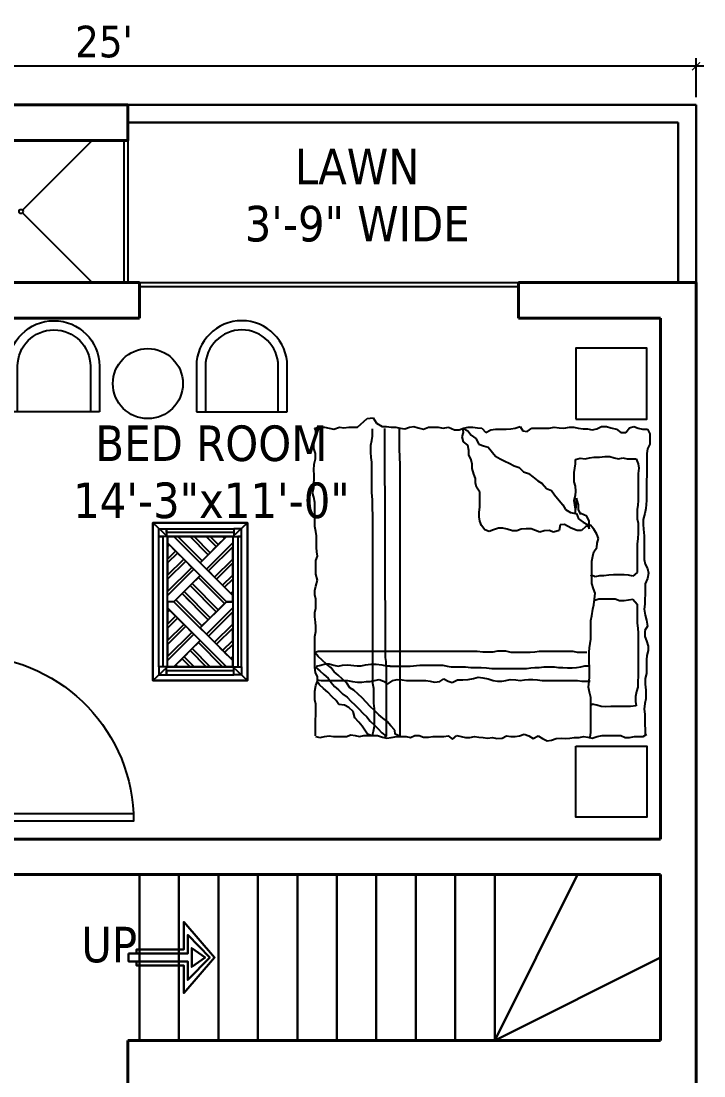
# Model space of a CAD drawing. Header units: inches. Extents: x -33 to 2609, y 38 to 945.
# Drawn here: x 1760.7 to 1933.7, y 508.6 to 775.8 of the extents above; entities that cross this region are included whole.
import ezdxf
from ezdxf.enums import TextEntityAlignment as Align

# ---------------------------------------------------------------- set-up
doc = ezdxf.new("R2010")
doc.units = ezdxf.units.IN
doc.header["$MEASUREMENT"] = 0
doc.header["$PDMODE"] = 35
for name, color, linetype in [('D WIND', 12, 'Continuous'), ('FIXTU', 135, 'Continuous'), ('FURN', 11, 'Continuous'), ('TEXT', 6, 'Continuous')]:
    doc.layers.add(name, color=color, linetype=linetype)
doc.layers.add('WALL 1', color=5, linetype='Continuous', lineweight=40)
doc.layers.add('WALL 2', color=200, linetype='Continuous', lineweight=30)
doc.styles.get("Standard").update_dxf_attribs({"font": 'TAHOMA.TTF'})
doc.dimstyles.new('STANDARD$0', dxfattribs={"dimtxt": 8, "dimasz": 2, "dimexe": 2, "dimexo": 2, "dimgap": 2, "dimtad": 1, "dimdec": 3, "dimzin": 0, "dimdsep": 46, "dimlunit": 4, "dimtxsty": 'Standard', "dimblk1": 'ARCHTICK', "dimblk2": 'ARCHTICK', "dimsah": 1, "dimcen": 36, "dimdle": 2, "dimclrd": 256, "dimclre": 256, "dimclrt": 256, "dimaunit": 1, "dimadec": 3, "dimazin": 0, "dimtfac": 1, "dimtdec": 3, "dimtofl": 0, "dimtmove": 0, "dimatfit": 0, "dimfxl": 0, "dimfrac": 1, "dimtolj": 1, "dimtzin": 0, "dimlwd": -1, "dimlwe": -1, "dimarcsym": 0})

# ---------------------------------------------------------------- blocks, each defined once
blk = doc.blocks.new('D-42')
at = {"layer": 'D WIND'}
blk.add_lwpolyline([(0, 0), (2, 0), (2, 42), (0, 42)], close=True, dxfattribs=at)
blk.add_arc((0, 0), 42, 0, 87.2706, dxfattribs=at)
blk = doc.blocks.new('ARROW')
blk.add_lwpolyline([(1, -19.79), (2, -19.79), (2, -7.79), (9, -7.79), (0, 0), (-9, -7.79), (-2, -7.79), (-2, -19.79), (-1, -19.79)])
for points in [[(-1, -21.77), (1, -21.77), (1, -6.79), (5.7, -6.79), (0, -1.2), (-5.7, -6.79), (-1, -6.79)], [(0, -5.79), (2.39, -5.79), (0, -2.4), (-2.39, -5.79)]]:
    blk.add_lwpolyline(points, close=True)
blk = doc.blocks.new('QBED')
at = {"layer": 'FURN'}
for p, q in [((20.45, 83.99), (20.17, 82.74)), ((20.59, 83.99), (24.46, 83.99)), ((24.46, 83.99), (25.99, 83.85)), ((25.99, 83.85), (28.62, 83.85)), ((28.62, 83.85), (29.73, 84.13)), ((29.73, 84.13), (31.94, 84.13)), ((31.94, 84.13), (33.33, 83.85)), ((32.6, 81.93), (33.54, 82.95)), ((33.33, 83.85), (34.43, 83.44)), ((33.54, 82.95), (34.25, 83.48)), ((34.43, 83.44), (35.54, 83.44)), ((34.76, 83.55), (34.63, 82.48)), ((35.54, 83.44), (36.65, 83.99)), ((37.09, 82.9), (36.11, 81.88)), ((36.65, 83.99), (37.9, 84.13)), ((38.03, 83.97), (37.09, 82.9)), ((37.9, 84.13), (45.79, 84.13)), ((38.23, 83.68), (38.49, 82.62)), ((39.76, 82.28), (40.74, 83.3)), ((40.74, 83.3), (41.67, 84.06)), ((41.96, 83.28), (41.83, 83.82)), ((41.96, 43.03), (41.96, 83.28)), ((45.79, 84.13), (47.03, 83.85)), ((47.03, 83.85), (48.28, 83.85)), ((48.28, 83.85), (49.39, 83.99)), ((49.39, 83.99), (50.77, 84.13)), ((50.77, 84.13), (51.88, 84.13)), ((51.88, 84.13), (52.99, 83.85)), ((52.99, 83.85), (55.2, 83.85)), ((55.2, 83.85), (56.31, 84.13)), ((56.31, 84.13), (57.42, 84.13)), ((57.42, 84.13), (58.53, 83.85)), ((58.53, 83.85), (60.05, 83.44)), ((60.05, 83.44), (61.57, 83.85)), ((61.57, 83.85), (65.03, 83.85)), ((65.03, 83.85), (66.14, 83.44)), ((66.14, 83.44), (67.25, 83.58)), ((67.25, 83.58), (68.36, 83.71)), ((68.36, 83.71), (71.26, 83.71)), ((71.26, 83.71), (72.37, 83.85)), ((72.37, 83.85), (73.62, 84.13)), ((73.62, 84.13), (79.71, 84.13)), ((79.71, 84.13), (81.1, 84.41)), ((81.1, 84.41), (82.2, 84.68)), ((82.2, 84.68), (83.45, 84.41)), ((83.45, 84.41), (84.56, 84.41)), ((84.56, 84.41), (85.66, 84.27)), ((85.66, 84.27), (86.77, 84.27)), ((86.77, 84.27), (87.88, 84.41)), ((87.88, 84.41), (89.4, 84.27)), ((89.4, 84.27), (90.79, 83.99)), ((90.79, 83.99), (92.17, 83.99)), ((92.17, 83.99), (93.42, 84.41)), ((93.42, 84.41), (94.53, 84.41)), ((94.53, 84.41), (96.74, 83.85)), ((96.74, 83.85), (97.99, 83.85)), ((97.99, 83.85), (98.54, 84.13)), ((98.54, 84.13), (98.82, 82.74)), ((20.17, 82.74), (20.45, 81.64)), ((20.45, 81.64), (20.59, 80.53)), ((20.59, 80.53), (20.45, 79.42)), ((30.51, 79.75), (31.67, 80.82)), ((31.67, 80.82), (32.6, 81.93)), ((35.18, 80.77), (34.16, 79.97)), ((34.63, 82.48), (34.63, 75.82)), ((36.11, 81.88), (35.18, 80.77)), ((37.89, 80.11), (38.74, 81.17)), ((38.49, 82.62), (38.89, 81.55)), ((38.89, 80.48), (38.49, 79.28)), ((38.74, 81.17), (39.76, 82.28)), ((38.89, 81.55), (38.89, 80.48)), ((98.54, 80.53), (98.26, 79.28)), ((98.82, 81.64), (98.54, 80.53)), ((98.82, 82.74), (98.82, 81.64)), ((20.45, 79.42), (20.45, 76.1)), ((28.38, 76.6), (28.51, 78.02)), ((28.51, 78.02), (29.54, 78.68)), ((29.54, 78.68), (30.51, 79.75)), ((32.25, 78.11), (31.18, 77.04)), ((33.14, 79.13), (32.25, 78.11)), ((34.16, 79.97), (33.14, 79.13)), ((35, 77.13), (35.98, 78.19)), ((35.98, 78.19), (36.83, 79.22)), ((36.83, 79.22), (37.89, 80.11)), ((38.49, 79.28), (38.23, 78.22)), ((38.23, 78.22), (38.49, 77.15)), ((98.26, 79.28), (98.82, 77.9)), ((98.82, 77.9), (98.68, 76.79)), ((20.45, 76.1), (20.86, 74.99)), ((20.86, 74.99), (20.73, 73.89)), ((26.74, 74.42), (27.76, 75.53)), ((27.76, 75.53), (28.38, 76.6)), ((29.4, 75.04), (28.47, 73.97)), ((30.43, 75.97), (29.4, 75.04)), ((31.18, 77.04), (30.43, 75.97)), ((32.16, 74.24), (32.78, 75.26)), ((32.78, 75.26), (33.94, 76.06)), ((33.94, 76.06), (35, 77.13)), ((34.63, 75.82), (34.36, 74.62)), ((38.63, 75.82), (38.36, 73.42)), ((38.49, 77.15), (38.63, 75.82)), ((98.68, 76.79), (98.82, 75.55)), ((98.82, 75.55), (98.82, 73.33)), ((20.73, 73.89), (20.45, 72.78)), ((20.45, 72.78), (20.73, 71.67)), ((22.07, 71.49), (23.09, 72.15)), ((23.09, 72.15), (24.11, 73)), ((24.11, 73), (25.18, 73.97)), ((25.18, 73.97), (26.74, 74.42)), ((27.49, 72.95), (26.38, 71.93)), ((28.47, 73.97), (27.49, 72.95)), ((30.25, 72.11), (31.18, 73.17)), ((31.18, 73.17), (32.16, 74.24)), ((34.36, 74.62), (34.23, 73.29)), ((34.23, 73.29), (34.23, 72.22)), ((34.23, 72.22), (34.36, 71.15)), ((38.36, 73.42), (38.36, 72.35)), ((38.36, 72.35), (38.63, 71.29)), ((98.82, 73.33), (101.03, 70.84)), ((20.65, 69.71), (21, 70.78)), ((20.73, 71.67), (20.73, 68.21)), ((20.76, 69.55), (21.83, 69.29)), ((21, 70.78), (22.07, 71.49)), ((24.34, 70.11), (23.36, 69.09)), ((25.4, 70.91), (24.34, 70.11)), ((26.38, 71.93), (25.4, 70.91)), ((27, 69), (28.07, 70.11)), ((28.07, 70.11), (29.14, 71.09)), ((29.14, 71.09), (30.25, 72.11)), ((34.36, 71.15), (34.36, 70.09)), ((34.36, 70.09), (34.63, 69.02)), ((38.63, 71.29), (38.76, 69.95)), ((38.76, 69.95), (38.76, 68.62)), ((76.63, 69.42), (78.23, 69.55)), ((78.23, 69.55), (80.36, 69.55)), ((80.36, 69.55), (82.23, 69.69)), ((82.23, 69.69), (89.96, 69.69)), ((89.96, 69.69), (91.16, 69.82)), ((91.16, 69.82), (92.49, 69.95)), ((92.49, 69.95), (94.23, 69.95)), ((94.23, 69.95), (95.43, 69.69)), ((95.43, 69.69), (96.49, 69.55)), ((96.49, 69.55), (98.36, 69.55)), ((101.03, 70.84), (101.17, 69.32)), ((20.31, 66.97), (20.03, 65.86)), ((20.73, 68.21), (20.31, 66.97)), ((21.36, 67.13), (20.51, 66.07)), ((22.38, 68.07), (21.36, 67.13)), ((21.83, 69.29), (23.03, 69.02)), ((23.36, 69.09), (22.38, 68.07)), ((23.03, 69.02), (27.56, 69.02)), ((24.2, 65.84), (25.05, 66.87)), ((25.05, 66.87), (25.94, 67.93)), ((25.94, 67.93), (27, 69)), ((27.56, 69.02), (28.89, 69.15)), ((28.89, 69.15), (32.63, 69.15)), ((32.63, 69.15), (33.83, 69.42)), ((33.83, 69.42), (76.63, 69.42)), ((34.89, 67.82), (34.49, 66.75)), ((34.63, 69.02), (34.89, 67.82)), ((38.63, 67.15), (38.36, 66.09)), ((38.76, 68.62), (38.63, 67.15)), ((99.79, 68.49), (98.96, 67.1)), ((98.96, 67.1), (98.96, 66)), ((101.17, 69.32), (99.79, 68.49)), ((20.03, 65.86), (20.17, 64.75)), ((20.17, 64.75), (20.45, 63.37)), ((20.47, 65.93), (20.51, 66.38)), ((20.51, 66.07), (20.47, 65.93)), ((20.63, 65.96), (37.43, 65.96)), ((22.03, 63.89), (23.14, 64.91)), ((23.14, 64.91), (24.2, 65.84)), ((34.49, 66.75), (33.69, 65.69)), ((33.69, 65.69), (34.63, 64.36)), ((34.63, 64.36), (34.89, 63.29)), ((37.43, 65.96), (39.43, 66.09)), ((38.23, 65.16), (38.23, 59.96)), ((38.36, 66.09), (38.36, 65.02)), ((39.43, 66.09), (40.49, 66.22)), ((40.49, 66.22), (98.49, 66.35)), ((98.96, 66), (98.82, 64.75)), ((98.82, 64.75), (98.82, 63.64)), ((89.16, 62.62), (20.36, 62.62)), ((20.45, 63.37), (20.45, 61.01)), ((20.51, 62.6), (21, 63.8)), ((21, 63.8), (22.03, 63.89)), ((34.76, 61.96), (34.63, 60.89)), ((34.89, 63.29), (34.76, 61.96)), ((93.29, 62.76), (89.16, 62.62)), ((98.49, 62.76), (93.29, 62.76)), ((98.54, 62.54), (98.4, 61.29)), ((98.82, 63.64), (98.54, 62.54)), ((20.45, 61.01), (20.17, 59.91)), ((20.17, 59.91), (20.73, 58.8)), ((20.73, 58.8), (20.73, 57.69)), ((34.63, 60.89), (34.63, 55.96)), ((38.23, 59.96), (38.49, 57.56)), ((98.4, 61.29), (98.82, 60.18)), ((98.96, 59.08), (98.68, 57.97)), ((98.82, 60.18), (98.96, 59.08)), ((20.73, 57.69), (20.31, 56.59)), ((20.31, 56.59), (20.31, 55.34)), ((38.49, 57.56), (38.49, 51.69)), ((98.68, 57.97), (98.26, 56.59)), ((98.26, 56.59), (98.82, 55.34)), ((20.31, 55.34), (20.45, 54.23)), ((20.45, 54.23), (20.45, 51.46)), ((34.49, 54.89), (34.23, 53.83)), ((34.23, 53.83), (34.36, 52.49)), ((34.63, 55.96), (34.49, 54.89)), ((98.82, 55.34), (98.82, 52.85)), ((20.45, 51.46), (20.59, 50.36)), ((34.36, 52.49), (35.03, 51.43)), ((35.03, 51.43), (34.49, 50.36)), ((38.49, 51.69), (38.23, 50.63)), ((98.82, 52.85), (98.54, 51.6)), ((98.54, 51.6), (98.82, 50.22)), ((20.59, 50.36), (19.76, 49.25)), ((19.76, 49.25), (20.73, 48.14)), ((20.73, 48.14), (20.45, 47.04)), ((34.49, 50.36), (34.09, 49.29)), ((34.09, 49.29), (34.76, 47.96)), ((38.23, 50.63), (38.09, 49.56)), ((38.09, 49.56), (38.09, 45.96)), ((98.82, 50.22), (98.13, 48.7)), ((98.13, 48.7), (98.13, 47.59)), ((20.45, 47.04), (20.17, 45.93)), ((20.17, 45.93), (20.17, 44.82)), ((34.76, 47.96), (34.76, 46.63)), ((34.76, 46.63), (34.89, 45.3)), ((38.09, 45.96), (37.96, 44.63)), ((94.25, 45.37), (95.08, 46.48)), ((95.08, 46.48), (96.33, 46.76)), ((96.33, 46.76), (97.43, 46.48)), ((97.43, 46.48), (98.54, 46.62)), ((98.54, 46.62), (97.85, 45.37)), ((98.13, 47.59), (98.54, 46.48)), ((98.54, 46.48), (98.82, 45.24)), ((20.17, 44.82), (20.45, 43.71)), ((20.45, 43.71), (20.31, 42.61)), ((34.89, 45.3), (35.16, 43.96)), ((35.16, 43.96), (35.43, 42.76)), ((35.43, 42.76), (35.29, 41.56)), ((37.96, 44.63), (37.96, 41.96)), ((41.83, 41.56), (41.96, 43.03)), ((82.34, 42.33), (83.59, 43.16)), ((83.59, 43.16), (84.7, 43.44)), ((84.7, 43.44), (85.8, 43.44)), ((85.8, 43.44), (86.91, 43.85)), ((86.91, 43.85), (88.3, 44.27)), ((88.3, 44.27), (89.4, 44.27)), ((89.4, 44.27), (90.51, 44.54)), ((90.51, 44.54), (91.76, 45.1)), ((91.76, 45.1), (92.86, 45.1)), ((92.86, 45.1), (94.25, 45.37)), ((95.91, 43.3), (94.53, 42.61)), ((96.74, 44.54), (95.91, 43.3)), ((97.85, 45.37), (96.74, 44.54)), ((98.68, 42.88), (98.54, 41.78)), ((98.82, 44.13), (98.68, 42.88)), ((98.82, 45.24), (98.82, 44.13)), ((20.17, 41.5), (20.03, 40.39)), ((20.03, 40.39), (20.17, 39.15)), ((20.31, 42.61), (20.17, 41.5)), ((35.03, 40.23), (34.63, 38.9)), ((35.29, 41.56), (35.03, 40.23)), ((37.83, 40.63), (37.69, 39.3)), ((37.96, 41.96), (37.83, 40.63)), ((41.83, 39.03), (41.83, 41.56)), ((72.37, 39.98), (72.79, 41.08)), ((72.79, 41.08), (73.9, 41.91)), ((73.9, 41.91), (75, 42.33)), ((75, 42.33), (76.11, 42.47)), ((76.11, 42.47), (77.22, 42.47)), ((77.22, 42.47), (78.6, 42.33)), ((78.6, 42.33), (82.34, 42.33)), ((93.7, 40.25), (91.48, 38.32)), ((94.11, 41.36), (93.7, 40.25)), ((94.53, 42.61), (94.11, 41.36)), ((98.54, 41.78), (97.43, 40.81)), ((97.43, 40.81), (98.13, 39.56)), ((20.17, 39.15), (19.9, 38.04)), ((19.9, 38.04), (20.03, 36.65)), ((34.63, 38.9), (34.49, 37.83)), ((34.49, 37.83), (34.49, 36.77)), ((37.69, 39.3), (37.69, 30.5)), ((42.09, 37.83), (41.83, 39.03)), ((42.09, 35.7), (42.09, 37.83)), ((72.79, 38.87), (72.37, 39.98)), ((73.2, 37.62), (72.79, 38.87)), ((73.2, 36.52), (73.2, 37.62)), ((91.48, 38.32), (90.79, 37.21)), ((98.13, 39.56), (98.26, 38.32)), ((98.26, 38.32), (98.26, 35.69)), ((20.03, 36.65), (20.59, 35.55)), ((20.59, 35.55), (20.45, 34.44)), ((34.49, 36.77), (34.63, 35.7)), ((34.63, 35.7), (34.89, 34.63)), ((41.69, 34.37), (42.09, 35.7)), ((72.51, 34.02), (72.93, 35.41)), ((72.93, 35.41), (73.2, 36.52)), ((89.68, 34.86), (88.99, 33.61)), ((90.23, 35.96), (89.68, 34.86)), ((90.79, 37.21), (90.23, 35.96)), ((98.26, 35.69), (98.4, 34.44)), ((20.45, 34.44), (20.45, 33.33)), ((20.45, 33.33), (20.59, 32.23)), ((20.59, 32.23), (21, 31.12)), ((34.76, 33.17), (34.63, 32.1)), ((34.63, 32.1), (34.76, 31.03)), ((34.89, 34.63), (34.76, 33.17)), ((41.69, 29.57), (41.69, 34.37)), ((72.51, 32.92), (72.51, 34.02)), ((72.93, 31.81), (72.51, 32.92)), ((88.57, 32.36), (87.46, 31.26)), ((88.99, 33.61), (88.57, 32.36)), ((98.96, 32.09), (97.85, 31.39)), ((98.4, 34.44), (98.54, 33.33)), ((98.54, 33.33), (98.96, 32.09)), ((20.59, 29.87), (19.9, 28.77)), ((21, 31.12), (20.59, 29.87)), ((34.76, 31.03), (34.89, 29.97)), ((34.89, 29.97), (34.89, 28.9)), ((37.69, 30.5), (37.83, 29.44)), ((37.83, 29.44), (37.96, 28.37)), ((41.83, 28.37), (41.69, 29.57)), ((73.06, 30.56), (72.93, 31.81)), ((73.06, 29.32), (73.06, 30.56)), ((87.05, 30.01), (86.22, 28.9)), ((87.46, 31.26), (87.05, 30.01)), ((97.85, 31.39), (97.71, 30.29)), ((97.71, 30.29), (98.54, 29.18)), ((19.9, 28.77), (20.59, 27.52)), ((20.59, 27.52), (19.9, 26.41)), ((34.76, 27.7), (34.63, 26.5)), ((34.89, 28.9), (34.76, 27.7)), ((37.96, 28.37), (37.96, 27.3)), ((37.96, 27.3), (38.09, 26.1)), ((41.96, 27.3), (41.83, 28.37)), ((41.96, 18.64), (41.96, 27.3)), ((72.23, 27.1), (72.65, 28.21)), ((72.51, 26), (72.23, 27.1)), ((72.65, 28.21), (73.06, 29.32)), ((85.25, 27.66), (84.56, 26.55)), ((86.22, 28.9), (85.25, 27.66)), ((98.54, 29.18), (98.54, 24.75)), ((19.9, 26.41), (19.34, 25.3)), ((19.34, 25.3), (19.48, 24.2)), ((19.48, 24.2), (19.9, 22.95)), ((34.63, 26.5), (34.63, 17.57)), ((38.09, 26.1), (38.09, 23.44)), ((72.23, 23.64), (72.65, 24.75)), ((72.65, 24.75), (72.51, 26)), ((82.76, 24.2), (81.65, 23.37)), ((83.31, 25.44), (82.76, 24.2)), ((84.56, 26.55), (83.31, 25.44)), ((98.54, 24.75), (98.82, 23.51)), ((19.9, 22.95), (20.03, 21.71)), ((20.03, 21.71), (19.9, 20.6)), ((38.09, 23.44), (37.96, 22.37)), ((37.96, 22.37), (37.96, 21.31)), ((72.65, 22.26), (72.23, 23.64)), ((74.03, 21.98), (72.65, 22.26)), ((74.17, 20.88), (74.03, 21.98)), ((80.26, 22.26), (79.16, 21.29)), ((81.65, 23.37), (80.26, 22.26)), ((98.68, 22.26), (98.54, 21.01)), ((98.82, 23.51), (98.68, 22.26)), ((19.9, 20.6), (20.03, 19.49)), ((20.03, 19.49), (20.17, 18.38)), ((37.96, 21.31), (37.83, 20.11)), ((37.83, 20.11), (37.83, 18.91)), ((37.83, 18.91), (37.96, 17.84)), ((72.65, 17.69), (73.2, 19.21)), ((73.2, 19.21), (74.17, 20.88)), ((77.22, 19.35), (76.94, 18.11)), ((77.91, 20.6), (77.22, 19.35)), ((79.16, 21.29), (77.91, 20.6)), ((98.54, 21.01), (98.82, 19.63)), ((98.82, 19.63), (98.82, 18.52)), ((20.17, 18.38), (20.17, 17.14)), ((20.17, 17.14), (20.45, 16.03)), ((34.63, 17.57), (34.49, 16.51)), ((34.49, 16.51), (34.49, 14.37)), ((37.96, 17.84), (38.09, 16.77)), ((38.09, 16.77), (38.36, 15.71)), ((41.69, 17.57), (41.96, 18.64)), ((41.69, 15.17), (41.69, 17.57)), ((72.65, 16.58), (72.65, 17.69)), ((73.62, 15.48), (72.65, 16.58)), ((74.73, 16.17), (74.17, 15.06)), ((75.56, 17.28), (74.73, 16.17)), ((76.94, 17.83), (75.56, 17.28)), ((76.25, 15.2), (76.94, 16.72)), ((76.66, 16.72), (77.91, 17.28)), ((76.94, 16.72), (76.66, 16.72)), ((76.8, 18.11), (78.05, 18.11)), ((76.94, 18.11), (76.8, 17.83)), ((78.6, 17.97), (77.91, 18.11)), ((77.91, 17.28), (79.16, 17.28)), ((78.05, 18.11), (79.16, 18.25)), ((79.71, 17.97), (78.6, 17.97)), ((79.16, 18.25), (80.26, 18.38)), ((79.16, 17.28), (80.82, 17.83)), ((80.82, 17.83), (79.71, 17.97)), ((80.26, 18.38), (81.51, 18.11)), ((81.51, 18.11), (82.62, 17.97)), ((82.62, 17.97), (83.86, 18.11)), ((83.86, 18.11), (84.97, 18.38)), ((84.97, 18.38), (87.33, 18.38)), ((87.33, 18.38), (88.43, 18.25)), ((88.43, 18.25), (89.54, 18.11)), ((89.54, 18.11), (90.65, 18.11)), ((90.65, 18.11), (90.93, 16.86)), ((90.93, 16.86), (90.79, 15.62)), ((98.54, 17.42), (98.4, 16.17)), ((98.4, 16.17), (98.4, 15.06)), ((98.82, 18.52), (98.54, 17.42)), ((20.31, 14.92), (20.03, 13.82)), ((20.03, 13.82), (20.45, 12.57)), ((20.45, 16.03), (20.31, 14.92)), ((20.31, 14.37), (21.42, 14.23)), ((21.42, 14.23), (30.28, 14.23)), ((28.62, 13.82), (28.2, 14.37)), ((28.34, 12.71), (28.62, 13.82)), ((30.28, 14.23), (31.66, 14.51)), ((31.66, 14.51), (32.91, 14.79)), ((32.91, 14.79), (34.43, 14.65)), ((34.43, 14.65), (35.54, 14.51)), ((34.49, 14.37), (34.49, 14.64)), ((35.54, 14.51), (38.03, 14.51)), ((38.03, 14.51), (39.28, 14.65)), ((38.36, 15.71), (38.36, 14.64)), ((39.28, 14.65), (41.77, 14.65)), ((41.77, 14.65), (42.88, 14.51)), ((42.88, 14.51), (43.99, 14.37)), ((43.99, 14.37), (45.1, 14.23)), ((45.1, 14.23), (49.8, 14.23)), ((49.8, 14.23), (51.05, 13.96)), ((51.05, 13.96), (52.71, 13.68)), ((52.71, 13.68), (53.82, 13.4)), ((53.82, 13.4), (55.2, 13.26)), ((54.93, 13.4), (55.34, 12.16)), ((56.73, 13.12), (57.83, 13.54)), ((57.83, 13.54), (59.22, 13.96)), ((59.22, 13.96), (64.9, 13.96)), ((60.88, 13.12), (61.43, 14.23)), ((61.43, 14.23), (61.16, 14.09)), ((64.9, 13.96), (66.14, 13.68)), ((66.14, 13.68), (67.25, 13.4)), ((67.25, 13.4), (68.36, 12.71)), ((71.68, 12.71), (72.93, 13.4)), ((72.93, 13.4), (74.03, 14.37)), ((74.17, 15.06), (73.06, 14.65)), ((73.06, 14.65), (75, 14.65)), ((74.03, 14.37), (73.62, 15.48)), ((75, 14.65), (76.25, 15.2)), ((90.79, 15.62), (91.06, 14.51)), ((91.06, 14.51), (91.2, 13.4)), ((91.2, 13.4), (91.2, 12.02)), ((98.4, 15.06), (98.13, 13.82)), ((98.13, 13.82), (98.4, 12.71)), ((20.45, 12.57), (20.73, 11.33)), ((20.73, 11.33), (20.73, 6.62)), ((27.93, 10.49), (28.06, 11.6)), ((28.06, 11.6), (28.34, 12.71)), ((55.2, 13.26), (56.73, 13.12)), ((55.34, 12.16), (55.34, 8)), ((61.16, 12.02), (60.88, 13.12)), ((61.16, 10.91), (61.16, 12.02)), ((61.3, 9.66), (61.16, 10.91)), ((68.36, 12.71), (69.46, 12.57)), ((69.46, 12.57), (70.57, 12.29)), ((70.57, 12.29), (71.68, 12.71)), ((91.2, 12.02), (91.34, 10.63)), ((98.4, 12.71), (98.96, 11.46)), ((98.96, 11.46), (98.96, 10.22)), ((28.06, 9.11), (27.93, 10.49)), ((28.06, 4.13), (28.06, 9.11)), ((61.43, 8.42), (61.3, 9.66)), ((61.43, 5.79), (61.43, 8.42)), ((91.06, 8.28), (90.79, 7.17)), ((91.34, 9.39), (91.06, 8.28)), ((91.34, 10.63), (91.34, 9.39)), ((98.68, 9.11), (98.26, 7.73)), ((98.96, 10.22), (98.68, 9.11)), ((20.73, 6.62), (20.17, 5.51)), ((20.17, 5.51), (20.17, 4.4)), ((55.34, 8), (54.93, 6.9)), ((54.93, 6.9), (54.93, 5.79)), ((54.93, 5.79), (55.06, 4.68)), ((61.3, 4.68), (61.43, 5.79)), ((90.79, 7.17), (91.06, 6.07)), ((91.06, 6.07), (90.79, 4.96)), ((98.26, 7.73), (97.43, 6.62)), ((97.43, 6.62), (97.43, 5.37)), ((97.43, 5.37), (98.68, 4.4)), ((20.17, 4.4), (20.45, 3.16)), ((20.45, 3.16), (20.45, 0.94)), ((28.2, 2.74), (28.06, 4.13)), ((29.31, 2.88), (28.2, 2.74)), ((30.56, 2.88), (29.31, 2.88)), ((31.8, 2.61), (30.56, 2.88)), ((55.2, 3.57), (53.96, 2.47)), ((55.06, 4.68), (55.2, 3.57)), ((61.02, 3.57), (61.3, 4.68)), ((61.99, 2.47), (61.02, 3.57)), ((90.79, 2.74), (89.54, 2.19)), ((90.79, 4.96), (90.79, 2.74)), ((98.96, 3.3), (98.54, 2.19)), ((98.68, 4.4), (98.96, 3.3)), ((20.45, 0.94), (21, -0.02)), ((22.25, 0.39), (20.73, 0.39)), ((23.5, 0.53), (22.25, 0.39)), ((26.13, 0.53), (23.5, 0.53)), ((27.37, 0.67), (26.13, 0.53)), ((28.76, 0.53), (27.37, 0.67)), ((30, 0.25), (28.76, 0.53)), ((32.22, 0.25), (30, 0.25)), ((32.91, 2.33), (31.8, 2.61)), ((33.74, 0.39), (32.22, 0.25)), ((34.3, 2.33), (32.91, 2.33)), ((35.13, 0.39), (33.74, 0.39)), ((35.82, 2.19), (34.3, 2.33)), ((36.37, 0.11), (35.13, 0.39)), ((46.62, 2.19), (35.82, 2.19)), ((39.83, 0.11), (36.37, 0.11)), ((40.94, -0.02), (39.83, 0.11)), ((44.68, 0.11), (43.3, -0.3)), ((45.79, 0.53), (44.68, 0.11)), ((47.31, 0.53), (45.79, 0.53)), ((47.86, 2.33), (46.62, 2.19)), ((48.42, -0.16), (47.31, 0.53)), ((49.11, 2.47), (47.86, 2.33)), ((49.94, 0.11), (48.42, -0.16)), ((53.96, 2.47), (49.11, 2.47)), ((51.19, 0.39), (49.94, 0.11)), ((52.71, 0.67), (51.19, 0.39)), ((53.96, 0.53), (52.71, 0.67)), ((55.06, 0.53), (53.96, 0.53)), ((56.59, 0.39), (55.06, 0.53)), ((59.08, 0.39), (56.59, 0.39)), ((60.46, -0.16), (59.08, 0.39)), ((69.19, 2.47), (61.99, 2.47)), ((64.06, 0.39), (62.96, -0.16)), ((65.31, 0.67), (64.06, 0.39)), ((71.26, 0.67), (65.31, 0.67)), ((70.57, 2.33), (69.19, 2.47)), ((71.96, 2.19), (70.57, 2.33)), ((72.93, 0.81), (71.26, 0.67)), ((74.45, 2.19), (71.96, 2.19)), ((74.17, 0.94), (72.93, 0.81)), ((75.42, 0.94), (74.17, 0.94)), ((75.56, 2.47), (74.45, 2.19)), ((76.94, 0.53), (75.42, 0.94)), ((77.91, 2.47), (75.56, 2.47)), ((78.19, 0.25), (76.94, 0.53)), ((79.02, 2.33), (77.91, 2.47)), ((80.26, 0.11), (78.19, 0.25)), ((80.26, 2.19), (79.02, 2.33)), ((87.05, 2.19), (80.26, 2.19)), ((85.39, 0.11), (80.26, 0.11)), ((86.5, -0.02), (85.39, 0.11)), ((88.43, 2.05), (87.05, 2.19)), ((89.54, 2.19), (88.43, 2.05)), ((98.54, 2.19), (98.26, 1.08)), ((98.26, 1.08), (98.26, -0.16)), ((42.19, -0.3), (40.94, -0.02)), ((43.3, -0.3), (42.19, -0.3)), ((61.85, -0.44), (60.46, -0.16)), ((62.96, -0.16), (61.85, -0.44)), ((92.17, -0.02), (86.5, -0.02)), ((93.28, -0.16), (92.17, -0.02)), ((94.53, -0.72), (93.28, -0.16)), ((97.16, -0.72), (94.53, -0.72)), ((98.26, -0.16), (97.16, -0.72))]:
    blk.add_line(p, q, dxfattribs=at)
for points in [[(18, 18), (18, 0), (0, 0), (0, 18)], [(100.82, 18), (100.82, 0), (118.82, 0), (118.82, 18)]]:
    blk.add_lwpolyline(points, close=True, dxfattribs=at)
blk = doc.blocks.new('CHAIR3')
at = {"color": 0}
for p, q in [((15, 15), (0, 15)), ((0, 15), (0, -15)), ((15, 12), (0, 12)), ((0, -12), (15, -12)), ((0, -15), (15, -15))]:
    blk.add_line(p, q, dxfattribs=at)
for radius in [15, 12]:
    blk.add_arc((15, 0), radius, 270, 90, dxfattribs=at)
blk = doc.blocks.new('TABLE-1')
at = {"layer": 'FURN'}
for p, q in [((25.73, 7.86), (-14.27, 7.86)), ((-14.27, 7.86), (-14.27, -16.14)), ((-12.77, 6.36, -15.5), (-12.77, 4.36, -15.5)), ((-10.77, 6.36, -15.5), (-12.77, 6.36, -15.5)), ((-10.77, 4.36, -15.5), (-10.77, 6.36, -15.5)), ((22.23, 6.36, -2), (-10.77, 6.36, -2)), ((-10.77, 6.36, -2), (-10.77, 5.36, -2)), ((-10.77, 5.36, -2), (22.23, 5.36, -2)), ((22.23, 4.36, -15.5), (22.23, 6.36, -15.5)), ((22.23, 6.36, -15.5), (24.23, 6.36, -15.5)), ((22.23, 5.36, -2), (22.23, 6.36, -2)), ((24.23, 6.36, -15.5), (24.23, 4.36, -15.5)), ((25.73, -16.14), (25.73, 7.86)), ((-12.77, 4.36, -15.5), (-10.77, 4.36, -15.5)), ((-12.77, -12.64, -2), (-12.77, 4.36, -2)), ((-12.77, 4.36, -2), (-11.77, 4.36, -2)), ((-11.77, 4.36, -2), (-11.77, -12.64, -2)), ((4.13, 4.11, 1), (-10.77, -10.8, 1)), ((-10.77, -12.39, 1), (-10.77, 4.11, 1)), ((-10.77, 4.11, 1), (22.23, 4.11, 1)), ((-10.77, 2.52, 1), (-10.77, 4.11, 1)), ((-10.77, 4.11, 1), (-9.18, 4.11, 1)), ((-9.18, 4.11, 1), (-2.52, -2.55, 1)), ((-8.19, 4.11, 1), (-2.06, -2.06, 1)), ((-0.51, -0.51, 1), (-5.08, 4.11, 1)), ((-4.08, 4.11, 1), (0, 0, 1)), ((1.55, 1.55, 1), (-0.97, 4.11, 1)), ((0.03, 4.11, 1), (2.06, 2.06, 1)), ((2.06, 2.06, 1), (3.61, 3.61, 1)), ((3.61, 3.61, 1), (3.13, 4.11, 1)), ((5.73, 4.11, 1), (4.13, 4.11, 1)), ((20.63, 4.11, 1), (5.73, -10.8, 1)), ((5.73, 2.52, 1), (5.73, 4.11, 1)), ((5.73, 2.52, 1), (5.73, 4.11, 1)), ((5.73, 4.11, 1), (7.32, 4.11, 1)), ((7.32, 4.11, 1), (13.98, -2.55, 1)), ((8.31, 4.11, 1), (14.44, -2.06, 1)), ((15.99, -0.51, 1), (11.42, 4.11, 1)), ((12.42, 4.11, 1), (16.5, 0, 1)), ((18.05, 1.55, 1), (15.53, 4.11, 1)), ((16.53, 4.11, 1), (18.56, 2.06, 1)), ((18.56, 2.06, 1), (20.11, 3.61, 1)), ((20.11, 3.61, 1), (19.63, 4.11, 1)), ((22.23, 4.11, 1), (20.63, 4.11, 1)), ((24.23, 4.36, -15.5), (22.23, 4.36, -15.5)), ((22.23, 4.11, 1), (22.23, -12.39, 1)), ((22.23, 2.52, 1), (22.23, 4.11, 1)), ((23.23, 4.36, -2), (23.23, -12.64, -2)), ((24.23, 4.36, -2), (23.23, 4.36, -2)), ((24.23, -12.64, -2), (24.23, 4.36, -2)), ((-4.12, -4.14, 1), (-10.77, 2.52, 1)), ((-10.28, 1.99, 1), (-10.77, 1.51, 1)), ((-10.77, -1.59, 1), (-8.73, 0.44, 1)), ((-8.73, 0.44, 1), (-10.28, 1.99, 1)), ((-9.18, -12.39, 1), (5.73, 2.52, 1)), ((6.2, 2, 1), (-0.44, -4.61, 1)), ((0, 0, 1), (1.55, 1.55, 1)), ((1.11, -6.16, 1), (7.76, 0.41, 1)), ((12.38, -4.14, 1), (5.73, 2.52, 1)), ((7.76, 0.41, 1), (6.2, 2, 1)), ((7.32, -12.39, 1), (22.23, 2.52, 1)), ((22.23, 1.52, 1), (16.06, -4.61, 1)), ((16.5, 0, 1), (18.05, 1.55, 1)), ((-8.22, -0.07, 1), (-10.77, -2.59, 1)), ((-10.77, -5.7, 1), (-6.67, -1.62, 1)), ((-6.16, -2.13, 1), (-10.77, -6.69, 1)), ((-6.67, -1.62, 1), (-8.22, -0.07, 1)), ((-4.61, -3.68, 1), (-6.16, -2.13, 1)), ((-2.06, -2.06, 1), (-0.51, -0.51, 1)), ((8.27, -0.06, 1), (1.62, -6.67, 1)), ((3.17, -8.22, 1), (9.82, -1.65, 1)), ((10.33, -2.12, 1), (3.68, -8.73, 1)), ((9.82, -1.65, 1), (8.27, -0.06, 1)), ((11.88, -3.71, 1), (10.33, -2.12, 1)), ((14.44, -2.06, 1), (15.99, -0.51, 1)), ((17.61, -6.16, 1), (22.23, -1.59, 1)), ((22.23, -2.59, 1), (18.12, -6.67, 1)), ((-10.77, -9.81, 1), (-4.61, -3.68, 1)), ((-0.93, -4.14, 1), (5.73, -10.8, 1)), ((-0.44, -4.61, 1), (1.11, -6.16, 1)), ((5.23, -10.28, 1), (11.88, -3.71, 1)), ((15.57, -4.14, 1), (22.23, -10.8, 1)), ((16.06, -4.61, 1), (17.61, -6.16, 1)), ((-2.96, -6.24, 1), (-4.54, -7.79, 1)), ((-4.54, -7.79, 1), (0.03, -12.39, 1)), ((3.13, -12.39, 1), (-2.96, -6.24, 1)), ((4.13, -12.39, 1), (-2.52, -5.73, 1)), ((1.62, -6.67, 1), (3.17, -8.22, 1)), ((5.73, -6.7, 1), (3.68, -8.73, 1)), ((13.54, -6.24, 1), (11.96, -7.79, 1)), ((11.96, -7.79, 1), (16.53, -12.39, 1)), ((19.63, -12.39, 1), (13.54, -6.24, 1)), ((20.63, -12.39, 1), (13.98, -5.73, 1)), ((18.12, -6.67, 1), (19.67, -8.22, 1)), ((19.67, -8.22, 1), (22.23, -5.69, 1)), ((22.23, -6.7, 1), (20.18, -8.73, 1)), ((-7.08, -10.36, 1), (-8.67, -11.91, 1)), ((-5.08, -12.39, 1), (-7.08, -10.36, 1)), ((-5.02, -8.3, 1), (-6.61, -9.85, 1)), ((-6.61, -9.85, 1), (-4.08, -12.39, 1)), ((-0.97, -12.39, 1), (-5.02, -8.3, 1)), ((3.68, -8.73, 1), (5.23, -10.28, 1)), ((3.68, -8.73, 1), (5.23, -10.28, 1)), ((5.23, -10.28, 1), (5.73, -9.79, 1)), ((11.48, -8.3, 1), (9.89, -9.85, 1)), ((9.89, -9.85, 1), (12.42, -12.39, 1)), ((15.53, -12.39, 1), (11.48, -8.3, 1)), ((20.18, -8.73, 1), (21.73, -10.28, 1)), ((21.73, -10.28, 1), (22.23, -9.79, 1)), ((-12.77, -14.64, -15.5), (-12.77, -12.64, -15.5)), ((-12.77, -12.64, -15.5), (-10.77, -12.64, -15.5)), ((-11.77, -12.64, -2), (-12.77, -12.64, -2)), ((-10.77, -10.8, 1), (-10.77, -12.39, 1)), ((22.23, -12.39, 1), (-10.77, -12.39, 1)), ((-10.77, -12.39, 1), (-9.18, -12.39, 1)), ((-10.77, -12.64, -15.5), (-10.77, -14.64, -15.5)), ((-8.67, -11.91, 1), (-8.19, -12.39, 1)), ((5.73, -12.39, 1), (4.13, -12.39, 1)), ((5.73, -10.8, 1), (5.73, -12.39, 1)), ((5.73, -10.8, 1), (5.73, -12.39, 1)), ((5.73, -12.39, 1), (7.32, -12.39, 1)), ((22.23, -12.39, 1), (20.63, -12.39, 1)), ((22.23, -10.8, 1), (22.23, -12.39, 1)), ((24.23, -12.64, -15.5), (22.23, -12.64, -15.5)), ((22.23, -12.64, -15.5), (22.23, -14.64, -15.5)), ((23.23, -12.64, -2), (24.23, -12.64, -2)), ((24.23, -14.64, -15.5), (24.23, -12.64, -15.5)), ((-10.77, -14.64, -15.5), (-12.77, -14.64, -15.5)), ((-10.77, -13.64, -2), (22.23, -13.64, -2)), ((-10.77, -14.64, -2), (-10.77, -13.64, -2)), ((22.23, -14.64, -2), (-10.77, -14.64, -2)), ((22.23, -13.64, -2), (22.23, -14.64, -2)), ((22.23, -14.64, -15.5), (24.23, -14.64, -15.5)), ((-14.27, -16.14), (25.73, -16.14))]:
    blk.add_line(p, q, dxfattribs=at)
for points in [[(25.73, 7.86, 1), (-14.27, 7.86, 1), (-10.77, 4.11, 1), (22.23, 4.11, 1)], [(25.73, 7.86, 1), (25.73, 7.86), (-14.27, 7.86), (-14.27, 7.86, 1)], [(-10.77, 4.11, 1), (-14.27, 7.86, 1), (-14.27, -16.14, 1), (-10.77, -12.39, 1)], [(-14.27, 7.86, 1), (-14.27, 7.86), (-14.27, -16.14), (-14.27, -16.14, 1)], [(22.23, 4.11, 1), (25.73, 7.86, 1), (25.73, -16.14, 1), (22.23, -12.39, 1)], [(25.73, -16.14, 1), (25.73, -16.14), (25.73, 7.86), (25.73, 7.86, 1)], [(-10.77, 4.11, 1), (-10.77, 4.11), (-10.77, -12.39), (-10.77, -12.39, 1)], [(-0.51, -0.51, 1), (-5.08, 4.11, 1), (-8.19, 4.11, 1), (-2.06, -2.06, 1)], [(1.55, 1.55, 1), (-0.97, 4.11, 1), (-4.08, 4.11, 1), (0, 0, 1)], [(3.13, 4.11, 1), (3.61, 3.61, 1), (2.06, 2.06, 1), (0.03, 4.11, 1)], [(15.99, -0.51, 1), (11.42, 4.11, 1), (8.31, 4.11, 1), (14.44, -2.06, 1)], [(18.05, 1.55, 1), (15.53, 4.11, 1), (12.42, 4.11, 1), (16.5, 0, 1)], [(19.63, 4.11, 1), (20.11, 3.61, 1), (18.56, 2.06, 1), (16.53, 4.11, 1)], [(-10.77, 1.51, 1), (-10.28, 1.99, 1), (-8.73, 0.44, 1), (-10.77, -1.59, 1)], [(-10.28, 1.99, 1), (-10.77, 1.51, 1), (-10.77, 1.51), (-10.28, 1.99)], [(-8.73, 0.44, 1), (-10.77, -1.59, 1), (-10.77, -1.59), (-8.73, 0.44)], [(7.76, 0.41, 1), (1.11, -6.16, 1), (-0.44, -4.61, 1), (6.2, 2, 1)], [(22.23, -1.59, 1), (17.61, -6.16, 1), (16.06, -4.61, 1), (22.23, 1.52, 1)], [(-8.22, -0.07, 1), (-10.77, -2.59, 1), (-10.77, -2.59), (-8.22, -0.07)], [(-10.77, -2.59, 1), (-8.22, -0.07, 1), (-6.67, -1.62, 1), (-10.77, -5.7, 1)], [(-6.16, -2.13, 1), (-10.77, -6.69, 1), (-10.77, -6.69), (-6.16, -2.13)], [(-10.77, -6.69, 1), (-6.16, -2.13, 1), (-4.61, -3.68, 1), (-10.77, -9.81, 1)], [(9.82, -1.65, 1), (3.17, -8.22, 1), (1.62, -6.67, 1), (8.27, -0.06, 1)], [(11.88, -3.71, 1), (5.23, -10.28, 1), (3.68, -8.73, 1), (10.33, -2.12, 1)], [(22.23, -5.69, 1), (19.67, -8.22, 1), (18.12, -6.67, 1), (22.23, -2.59, 1)], [(-4.61, -3.68), (-10.77, -9.81), (-10.77, -9.81, 1), (-4.61, -3.68, 1)], [(-10.77, -10.8), (-4.12, -4.14), (-4.12, -4.14, 1), (-10.77, -10.8, 1)], [(3.13, -12.39, 1), (-2.96, -6.24, 1), (-4.54, -7.79, 1), (0.03, -12.39, 1)], [(19.63, -12.39, 1), (13.54, -6.24, 1), (11.96, -7.79, 1), (16.53, -12.39, 1)], [(22.23, -9.79, 1), (21.73, -10.28, 1), (20.18, -8.73, 1), (22.23, -6.7, 1)], [(-5.08, -12.39, 1), (-7.08, -10.36, 1), (-8.67, -11.91, 1), (-8.19, -12.39, 1)], [(-0.97, -12.39, 1), (-5.02, -8.3, 1), (-6.61, -9.85, 1), (-4.08, -12.39, 1)], [(11.42, -12.39, 1), (9.42, -10.36, 1), (7.83, -11.91, 1), (8.31, -12.39, 1)], [(15.53, -12.39, 1), (11.48, -8.3, 1), (9.89, -9.85, 1), (12.42, -12.39, 1)], [(22.23, -12.39, 1), (-10.77, -12.39, 1), (-14.27, -16.14, 1), (25.73, -16.14, 1)], [(-14.27, -16.14, 1), (-14.27, -16.14), (25.73, -16.14), (25.73, -16.14, 1)]]:
    blk.add_3dface(points, dxfattribs=at)
for points, invisible_edges in [([(-9.18, 4.11, 1), (-10.77, 2.52, 1), (-4.12, -4.14, 1), (-2.52, -2.55, 1)], 1), ([(5.73, 2.52, 1), (4.13, 4.11, 1), (-10.77, -10.8, 1), (-9.18, -12.39, 1)], 5), ([(-9.18, 4.11, 1), (-10.77, 2.52, 1), (-10.77, 4.11, 1)], 1), ([(5.73, 2.52, 1), (4.13, 4.11, 1), (5.73, 4.11, 1)], 1), ([(22.23, 2.52, 1), (20.63, 4.11, 1), (5.73, -10.8, 1), (7.32, -12.39, 1)], 5), ([(7.32, 4.11, 1), (5.73, 2.52, 1), (12.38, -4.14, 1), (13.98, -2.55, 1)], 1), ([(7.32, 4.11, 1), (5.73, 2.52, 1), (5.73, 4.11, 1)], 1), ([(22.23, 2.52, 1), (20.63, 4.11, 1), (22.23, 4.11, 1)], 1), ([(5.73, -10.8, 1), (4.13, -12.39, 1), (-2.52, -5.73, 1), (-0.93, -4.14, 1)], 1), ([(22.23, -10.8, 1), (20.63, -12.39, 1), (13.98, -5.73, 1), (15.57, -4.14, 1)], 1), ([(-9.18, -12.39, 1), (-10.77, -10.8, 1), (-10.77, -12.39, 1)], 1), ([(4.13, -12.39, 1), (5.73, -10.8, 1), (5.73, -12.39, 1)], 1), ([(7.32, -12.39, 1), (5.73, -10.8, 1), (5.73, -12.39, 1)], 1), ([(20.63, -12.39, 1), (22.23, -10.8, 1), (22.23, -12.39, 1)], 1)]:
    blk.add_3dface(points, dxfattribs=dict(at, invisible_edges=invisible_edges))
blk = doc.blocks.new('_ArchTick')
at = {"color": 0, "const_width": 0.15}
blk.add_lwpolyline([(-0.5, -0.5), (0.5, 0.5)], dxfattribs=at)
blk = doc.blocks.new('*D25')
for p, q in [((1933.66, 764.39), (1629.66, 764.39)), ((1631.66, 756.58), (1631.66, 766.39)), ((1931.66, 756.58), (1931.66, 766.39))]:
    blk.add_line(p, q)
at = {"layer": 'Defpoints', "color": 0}
for p in [(1631.66, 764.39), (1631.66, 754.58), (1931.66, 754.58)]:
    blk.add_point(p, dxfattribs=at)
at = {"xscale": 2, "yscale": 2, "zscale": 2, "rotation": 180}
blk.add_blockref('_ArchTick', (1631.66, 764.39), dxfattribs=at)
at = {"xscale": 2, "yscale": 2, "zscale": 2}
blk.add_blockref('_ArchTick', (1931.66, 764.39), dxfattribs=at)
at = {"insert": (1781.66, 770.56), "char_height": 8, "attachment_point": 5}
blk.add_mtext("\\A1;25'", dxfattribs=at)

msp = doc.modelspace()

# ---------------------------------------------------------------- linework, layer by layer
at = {"layer": 'D WIND'}
for p, q in [((1786.6594, 745.5812), (1786.6594, 709.5812)), ((1787.6594, 745.5812), (1787.6594, 709.5812)), ((1790.6594, 709.5812), (1886.6594, 709.5812)), ((1790.6594, 708.5812), (1886.6594, 708.5812))]:
    msp.add_line(p, q, dxfattribs=at)
at = {"layer": 'FIXTU'}
for p, q in [((1778.6594, 745.5812), (1761.0301, 727.9519)), ((1761.0227, 727.218), (1778.6594, 709.5812))]:
    msp.add_line(p, q, dxfattribs=at)
msp.add_circle((1760.6519, 727.5888), 0.5244, dxfattribs=at)
at = {"layer": 'FURN'}
msp.add_circle((1792.7855, 683.969), 8.8664, dxfattribs=at)
at = {"layer": 'WALL 1'}
for p, q in [((1787.6594, 754.5812), (1631.6594, 754.5812)), ((1787.6594, 754.5812), (1787.6594, 745.5812)), ((1787.6594, 745.5812), (1640.6594, 745.5812)), ((1790.6594, 709.5812), (1742.6594, 709.5812)), ((1790.6594, 700.5812), (1790.6594, 709.5812)), ((1931.6594, 709.5812), (1886.6594, 709.5812)), ((1886.6594, 700.5812), (1886.6594, 709.5812)), ((1931.6594, 274.5812), (1931.6594, 709.5812)), ((1790.6594, 700.5812), (1751.6594, 700.5812)), ((1922.6594, 700.5812), (1886.6594, 700.5812)), ((1922.6594, 568.5812), (1922.6594, 700.5812)), ((1922.6594, 568.5812), (1751.6594, 568.5812)), ((1922.6594, 559.5812), (1742.6594, 559.5812)), ((1922.6594, 517.5812), (1922.6594, 559.5812)), ((1787.6594, 480.0812), (1787.6594, 517.5812)), ((1922.6594, 517.5812), (1787.6594, 517.5812))]:
    msp.add_line(p, q, dxfattribs=at)
at = {"layer": 'WALL 2'}
for p, q in [((1787.6594, 754.5812), (1931.6594, 754.5812)), ((1931.6594, 709.5812), (1931.6594, 754.5812)), ((1787.6594, 750.0812), (1927.1594, 750.0812)), ((1927.1594, 709.5812), (1927.1594, 750.0812)), ((1790.6594, 517.5812), (1790.6594, 559.5812)), ((1800.6594, 517.5812), (1800.6594, 559.5812)), ((1810.6594, 517.5812), (1810.6594, 559.5812)), ((1820.6594, 517.5812), (1820.6594, 559.5812)), ((1830.6594, 517.5812), (1830.6594, 559.5812)), ((1840.6594, 517.5812), (1840.6594, 559.5812)), ((1850.6594, 517.5812), (1850.6594, 559.5812)), ((1860.6594, 517.5812), (1860.6594, 559.5812)), ((1870.6594, 517.5812), (1870.6594, 559.5812)), ((1880.6594, 517.5812), (1880.6594, 559.5812)), ((1880.6594, 517.5812), (1901.6594, 559.5812)), ((1880.6594, 517.5812), (1922.6594, 538.5812))]:
    msp.add_line(p, q, dxfattribs=at)

# ---------------------------------------------------------------- block references
at = {"layer": 'D WIND', "xscale": -1, "rotation": 270}
msp.add_blockref('D-42', (1747.1594, 573.0812), dxfattribs=at)
at = {"layer": 'FURN', "yscale": 0.7680000000000291, "zscale": 0.7680000000000002}
for p, xscale, rotation in [((1768.9872, 676.8595), -0.7680000000000291, 270), ((1816.5837, 676.8595), 0.7680000000000291, 90)]:
    msp.add_blockref('CHAIR3', p, dxfattribs=dict(at, xscale=xscale, rotation=rotation))
at = {"layer": 'FURN'}
for name, p, rotation in [('QBED', (1919.2065, 574.1272), 90), ('TABLE-1', (1810.1747, 634.4443, -1), 270)]:
    msp.add_blockref(name, p, dxfattribs=dict(at, rotation=rotation))
at = {"layer": 'WALL 2', "rotation": 270}
msp.add_blockref('ARROW', (1809.6759, 538.5812), dxfattribs=at)

# ---------------------------------------------------------------- texts
at = {"layer": 'TEXT'}
for s, p in [('LAWN', (1845.813, 738.9518)), ('3\'-9" WIDE', (1845.813, 724.4941)), ('BED ROOM', (1808.8606, 668.8671)), ('14\'-3"x11\'-0"', (1808.8606, 654.4094)), ('UP', (1782.9802, 541.8615))]:
    msp.add_text(s, height=9, dxfattribs=at).set_placement(p, align=Align.MIDDLE_CENTER)

# ---------------------------------------------------------------- dimensions: what is measured, and where the dimension line sits
dim = msp.add_linear_dim(base=(1631.6594, 764.3937), p1=(1931.6594, 754.5812), p2=(1631.6594, 754.5812), dimstyle='STANDARD$0')
dim.commit()
dim.dimension.update_dxf_attribs({"geometry": '*D25', "text_midpoint": (1781.6594, 770.5602)})

doc.saveas('drawing.dxf')
